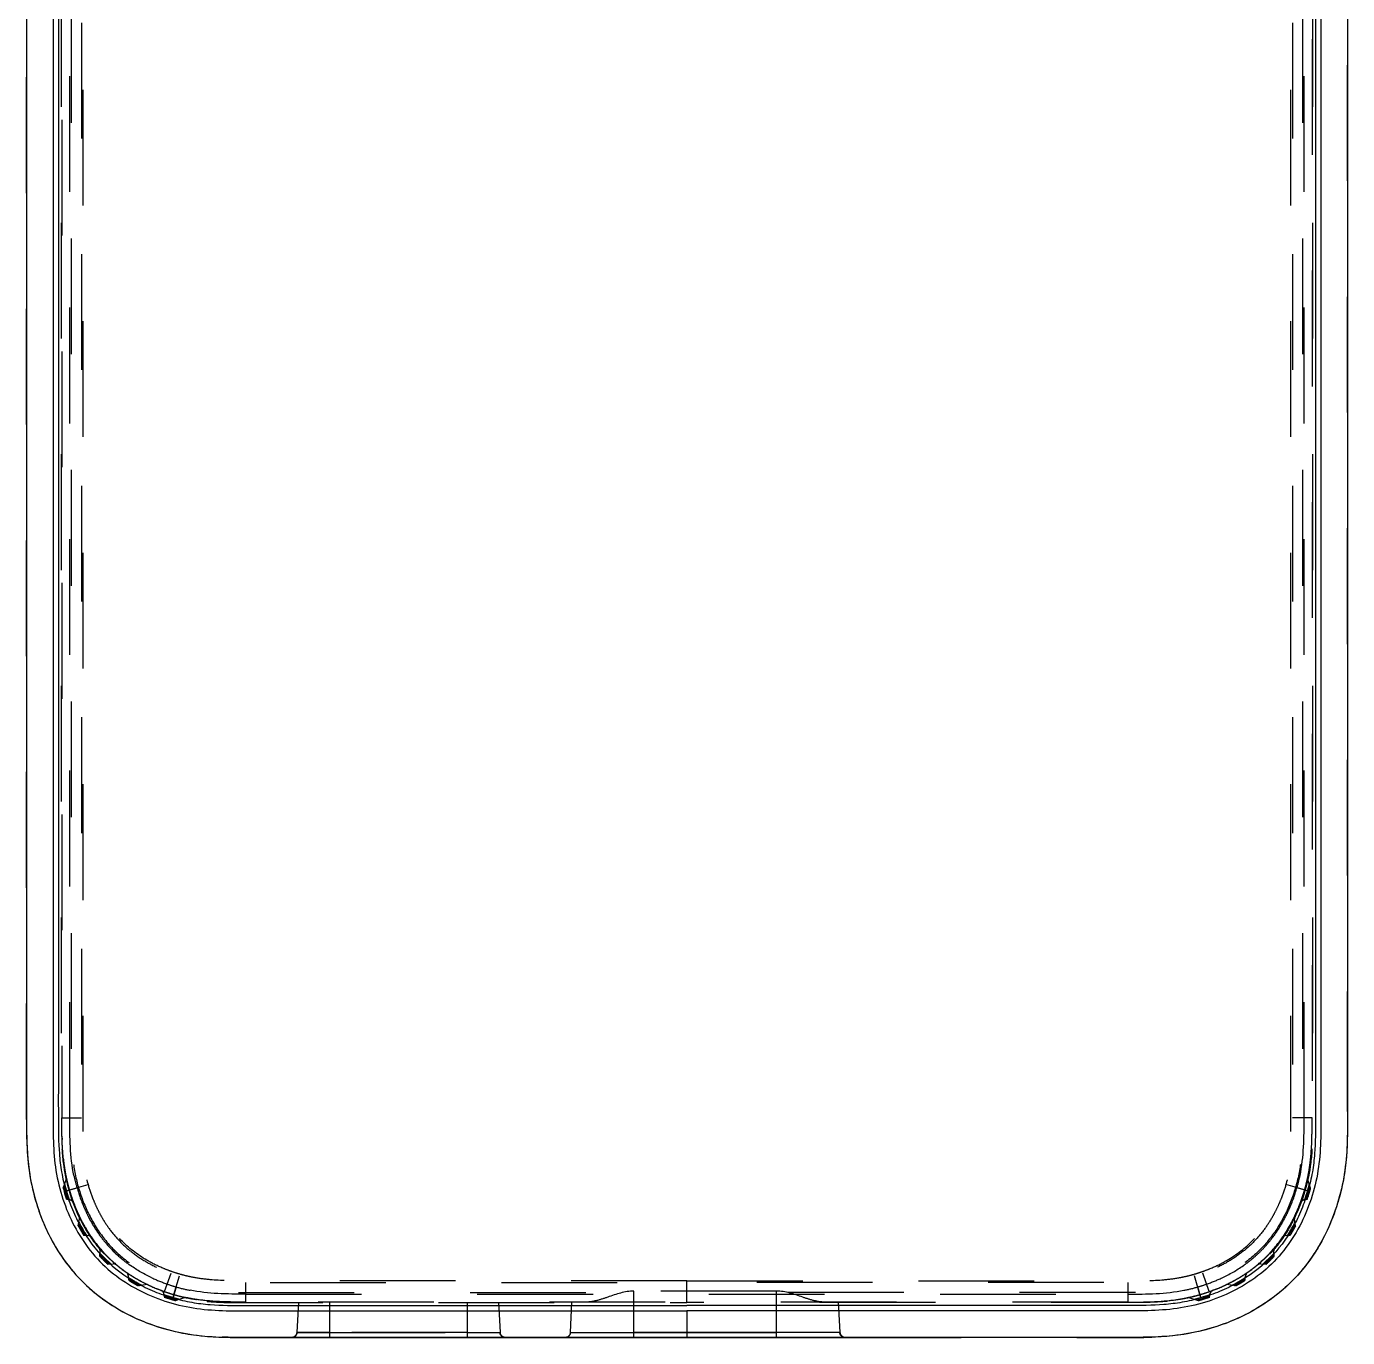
# Model space of a CAD drawing. Header units: millimetres. Extents: x 475 to 648, y 357 to 508.
# Drawn here: x 475.1 to 549.8, y 356.7 to 430.8 of the extents above; entities that cross this region are included whole.
import ezdxf

# ---------------------------------------------------------------- set-up
doc = ezdxf.new("R2010")
doc.units = ezdxf.units.MM
doc.header["$LTSCALE"] = 65.395
doc.linetypes.add('HIDDEN', pattern=[0.2, 0.1, -0.1])
doc.layers.get('0').update_dxf_attribs({"linetype": 'CONTINUOUS'})
doc.layers.add('DEFAULT_2', color=8, linetype='HIDDEN')

msp = doc.modelspace()

# ---------------------------------------------------------------- linework, layer by layer
at = {"color": 7, "linetype": 'Continuous'}
for p, q in [((512.419, 358.21), (512.419, 356.71)), ((487.878, 356.708), (490.09, 356.707)), ((490.09, 356.707), (490.077, 356.707)), ((490.078, 356.707), (492.217, 356.708)), ((492.217, 356.708), (490.09, 356.707)), ((502.146, 356.708), (500.019, 356.709)), ((500.019, 356.709), (502.158, 356.708)), ((502.158, 356.708), (502.146, 356.708)), ((502.146, 356.708), (505.544, 356.708)), ((505.53, 356.708), (509.419, 356.709)), ((505.544, 356.708), (505.53, 356.708)), ((509.419, 356.709), (505.544, 356.708)), ((512.419, 356.709), (509.419, 356.709)), ((509.419, 356.709), (512.419, 356.709)), ((517.479, 356.709), (512.419, 356.709)), ((512.419, 356.709), (517.479, 356.709)), ((521.354, 356.708), (517.479, 356.709)), ((517.479, 356.709), (521.368, 356.708)), ((521.368, 356.708), (521.354, 356.708))]:
    msp.add_line(p, q, dxfattribs=at)
for points, knots in [([(512.419, 507.845), (510.165, 507.845), (506.784, 507.845), (502.277, 507.845), (498.896, 507.845), (495.515, 507.844), (492.698, 507.845), (490.445, 507.846), (488.754, 507.846), (487.064, 507.849), (485.373, 507.82), (483.693, 507.593), (482.065, 507.122), (480.516, 506.429), (479.094, 505.499), (477.85, 504.337), (476.831, 502.975), (476.049, 501.468), (475.494, 499.866), (475.175, 498.201), (475.086, 496.511), (475.093, 494.82), (475.092, 493.13), (475.093, 491.44), (475.093, 489.186), (475.092, 486.369), (475.092, 482.988), (475.093, 478.48), (475.093, 472.846), (475.093, 466.084), (475.093, 459.323), (475.093, 452.562), (475.093, 443.546), (475.093, 432.277), (475.093, 421.008), (475.093, 411.993), (475.093, 405.232), (475.093, 398.47), (475.093, 391.709), (475.093, 386.075), (475.092, 381.567), (475.092, 378.186), (475.093, 375.369), (475.093, 373.115), (475.092, 371.425), (475.093, 369.734), (475.086, 368.044), (475.175, 366.354), (475.494, 364.689), (476.049, 363.087), (476.831, 361.58), (477.85, 360.218), (479.094, 359.056), (480.516, 358.126), (482.065, 357.432), (483.693, 356.962), (485.373, 356.735), (487.064, 356.706), (488.754, 356.709), (490.445, 356.708), (492.698, 356.71), (495.515, 356.71), (498.896, 356.71), (502.277, 356.71), (506.784, 356.71), (510.165, 356.71), (512.419, 356.71)], [0, 0, 0, 0, 0.031249, 0.046874, 0.062498, 0.078123, 0.093748, 0.10156, 0.109371, 0.117186, 0.124997, 0.132805, 0.140611, 0.148418, 0.156242, 0.164069, 0.171897, 0.179709, 0.187515, 0.195321, 0.20313, 0.210945, 0.218757, 0.226569, 0.234382, 0.250006, 0.265631, 0.281256, 0.312505, 0.343754, 0.375003, 0.406252, 0.437502, 0.5, 0.562498, 0.593748, 0.624997, 0.656246, 0.687495, 0.718744, 0.734369, 0.749994, 0.765618, 0.773431, 0.781243, 0.789055, 0.79687, 0.804679, 0.812485, 0.820291, 0.828103, 0.835931, 0.843758, 0.851582, 0.859389, 0.867195, 0.875003, 0.882814, 0.890629, 0.89844, 0.906252, 0.921877, 0.937502, 0.953126, 0.968751, 1, 1, 1, 1]), ([(512.419, 507.845), (514.673, 507.845), (518.053, 507.845), (522.561, 507.845), (525.942, 507.845), (529.322, 507.844), (532.14, 507.845), (534.393, 507.846), (536.084, 507.846), (537.774, 507.849), (539.465, 507.82), (541.145, 507.593), (542.773, 507.122), (544.322, 506.429), (545.744, 505.499), (546.988, 504.337), (548.007, 502.975), (548.788, 501.468), (549.344, 499.866), (549.663, 498.201), (549.752, 496.511), (549.745, 494.82), (549.746, 493.13), (549.745, 491.44), (549.745, 489.186), (549.746, 486.369), (549.746, 482.988), (549.745, 478.48), (549.745, 472.846), (549.745, 466.084), (549.745, 459.323), (549.745, 452.562), (549.745, 443.546), (549.745, 432.277), (549.745, 421.008), (549.745, 411.993), (549.745, 405.232), (549.745, 398.47), (549.745, 391.709), (549.745, 386.075), (549.746, 381.567), (549.746, 378.186), (549.745, 375.369), (549.745, 373.115), (549.746, 371.425), (549.745, 369.734), (549.752, 368.044), (549.663, 366.354), (549.344, 364.689), (548.788, 363.087), (548.007, 361.58), (546.988, 360.218), (545.744, 359.056), (544.322, 358.126), (542.773, 357.432), (541.145, 356.962), (539.465, 356.735), (537.774, 356.706), (536.084, 356.709), (534.393, 356.708), (532.14, 356.71), (529.322, 356.71), (525.942, 356.71), (522.561, 356.71), (518.053, 356.71), (514.673, 356.71), (512.419, 356.71)], [0, 0, 0, 0, 0.031249, 0.046874, 0.062498, 0.078123, 0.093748, 0.10156, 0.109371, 0.117186, 0.124997, 0.132805, 0.140611, 0.148418, 0.156242, 0.164069, 0.171897, 0.179709, 0.187515, 0.195321, 0.20313, 0.210945, 0.218757, 0.226569, 0.234382, 0.250006, 0.265631, 0.281256, 0.312505, 0.343754, 0.375003, 0.406252, 0.437502, 0.5, 0.562498, 0.593748, 0.624997, 0.656246, 0.687495, 0.718744, 0.734369, 0.749994, 0.765618, 0.773431, 0.781243, 0.789055, 0.79687, 0.804679, 0.812485, 0.820291, 0.828103, 0.835931, 0.843758, 0.851582, 0.859389, 0.867195, 0.875003, 0.882814, 0.890629, 0.89844, 0.906252, 0.921877, 0.937502, 0.953126, 0.968751, 1, 1, 1, 1]), ([(512.419, 506.345), (510.214, 506.345), (506.906, 506.345), (502.496, 506.345), (499.189, 506.345), (495.881, 506.344), (493.125, 506.345), (490.92, 506.346), (489.266, 506.347), (487.613, 506.344), (485.959, 506.346), (484.308, 506.189), (482.704, 505.762), (481.186, 505.091), (479.81, 504.159), (478.649, 502.967), (477.75, 501.57), (477.109, 500.04), (476.583, 497.888), (476.595, 495.115), (476.592, 491.814), (476.593, 488.505), (476.592, 485.198), (476.593, 481.89), (476.593, 477.48), (476.593, 471.968), (476.593, 465.353), (476.593, 458.738), (476.593, 452.123), (476.593, 443.302), (476.593, 432.277), (476.593, 421.252), (476.593, 412.432), (476.593, 405.817), (476.593, 399.202), (476.593, 392.587), (476.593, 387.074), (476.593, 382.664), (476.592, 379.357), (476.593, 376.049), (476.592, 372.74), (476.595, 369.44), (476.583, 366.666), (477.109, 364.515), (477.75, 362.985), (478.65, 361.587), (479.811, 360.396), (481.186, 359.463), (482.704, 358.793), (484.308, 358.365), (485.959, 358.209), (487.613, 358.21), (489.266, 358.208), (490.92, 358.209), (493.125, 358.21), (495.881, 358.21), (499.189, 358.21), (502.496, 358.21), (506.906, 358.21), (510.214, 358.21), (512.419, 358.21)], [0, 0, 0, 0, 0.031255, 0.046882, 0.06251, 0.078137, 0.093765, 0.101579, 0.109392, 0.117206, 0.125019, 0.132828, 0.140635, 0.148441, 0.156246, 0.164048, 0.171854, 0.179661, 0.187468, 0.203079, 0.218706, 0.234334, 0.249961, 0.265589, 0.281216, 0.312471, 0.343726, 0.374981, 0.406236, 0.437491, 0.500001, 0.56251, 0.593765, 0.62502, 0.656275, 0.68753, 0.718785, 0.734413, 0.75004, 0.765667, 0.781295, 0.796922, 0.812533, 0.82034, 0.828148, 0.835953, 0.843755, 0.85156, 0.859366, 0.867172, 0.874981, 0.882794, 0.890608, 0.898421, 0.906235, 0.921863, 0.93749, 0.953118, 0.968745, 1, 1, 1, 1]), ([(512.419, 506.345), (514.624, 506.345), (517.932, 506.345), (522.342, 506.345), (525.649, 506.345), (528.957, 506.344), (531.713, 506.345), (533.918, 506.346), (535.572, 506.347), (537.225, 506.344), (538.879, 506.346), (540.53, 506.189), (542.134, 505.762), (543.652, 505.091), (545.028, 504.159), (546.188, 502.967), (547.088, 501.57), (547.729, 500.04), (548.255, 497.888), (548.243, 495.115), (548.246, 491.814), (548.245, 488.505), (548.246, 485.198), (548.245, 481.89), (548.245, 477.48), (548.245, 471.968), (548.245, 465.353), (548.245, 458.738), (548.245, 452.123), (548.245, 443.302), (548.245, 432.277), (548.245, 421.252), (548.245, 412.432), (548.245, 405.817), (548.245, 399.202), (548.245, 392.587), (548.245, 387.074), (548.245, 382.664), (548.246, 379.357), (548.245, 376.049), (548.246, 372.74), (548.243, 369.44), (548.255, 366.666), (547.729, 364.515), (547.088, 362.985), (546.188, 361.587), (545.027, 360.396), (543.652, 359.463), (542.134, 358.793), (540.53, 358.365), (538.879, 358.209), (537.225, 358.21), (535.572, 358.208), (533.918, 358.209), (531.713, 358.21), (528.957, 358.21), (525.649, 358.21), (522.342, 358.21), (517.932, 358.21), (514.624, 358.21), (512.419, 358.21)], [0, 0, 0, 0, 0.031255, 0.046882, 0.06251, 0.078137, 0.093765, 0.101579, 0.109392, 0.117206, 0.125019, 0.132828, 0.140635, 0.148441, 0.156246, 0.164048, 0.171854, 0.179661, 0.187468, 0.203079, 0.218706, 0.234334, 0.249961, 0.265589, 0.281216, 0.312471, 0.343726, 0.374981, 0.406236, 0.437491, 0.500001, 0.56251, 0.593765, 0.62502, 0.656275, 0.68753, 0.718785, 0.734413, 0.75004, 0.765667, 0.781295, 0.796922, 0.812533, 0.82034, 0.828148, 0.835953, 0.843755, 0.85156, 0.859366, 0.867172, 0.874981, 0.882794, 0.890608, 0.898421, 0.906235, 0.921863, 0.93749, 0.953118, 0.968745, 1, 1, 1, 1]), ([(514.66, 506.045), (514.727, 506.045), (518.134, 506.045), (523.616, 506.045), (530.081, 506.044), (534.223, 506.046), (537.059, 506.049), (539.109, 506.036), (540.243, 505.897), (540.939, 505.758), (541.295, 505.666), (541.651, 505.562), (542.008, 505.448), (542.703, 505.183), (543.892, 504.61), (545.391, 503.491), (546.511, 501.991), (547.084, 500.802), (547.349, 500.107), (547.462, 499.752), (547.566, 499.396), (547.658, 499.041), (547.798, 498.342), (547.937, 497.207), (547.948, 495.526), (547.946, 493.469), (547.945, 490.843), (547.946, 486.232), (547.945, 477.024), (547.945, 463.861), (547.945, 448.07), (547.945, 432.277), (547.945, 416.485), (547.945, 400.694), (547.945, 387.531), (547.946, 378.323), (547.945, 373.712), (547.946, 371.086), (547.948, 369.029), (547.937, 367.347), (547.798, 366.213), (547.658, 365.514), (547.566, 365.159), (547.462, 364.803), (547.349, 364.447), (547.084, 363.753), (546.511, 362.564), (545.391, 361.064), (543.892, 359.945), (542.703, 359.371), (542.008, 359.107), (541.651, 358.993), (541.295, 358.889), (540.939, 358.797), (540.243, 358.657), (539.109, 358.518), (537.059, 358.506), (534.223, 358.509), (530.081, 358.51), (522.801, 358.51), (516.574, 358.51), (512.419, 358.51)], [0, 0, 0, 0, 0.000934, 0.047743, 0.076843, 0.091394, 0.105963, 0.11602, 0.121678, 0.124688, 0.127751, 0.12781, 0.130825, 0.133875, 0.140099, 0.152853, 0.165606, 0.17183, 0.174881, 0.177894, 0.177923, 0.181018, 0.184027, 0.189685, 0.199744, 0.208976, 0.218195, 0.236629, 0.273507, 0.34726, 0.421013, 0.494766, 0.568519, 0.642272, 0.716025, 0.752903, 0.771337, 0.780556, 0.789788, 0.799847, 0.805505, 0.808514, 0.811609, 0.811639, 0.814651, 0.817702, 0.823926, 0.836679, 0.849433, 0.855657, 0.858707, 0.861722, 0.861781, 0.864844, 0.867854, 0.873512, 0.88357, 0.898138, 0.912689, 0.941789, 1, 1, 1, 1]), ([(549.747, 457.811), (549.747, 443.088), (549.746, 421.002), (549.748, 395.235), (549.745, 380.511), (549.752, 373.149), (549.748, 369.469)], [0, 0, 0, 0, 0.500001, 0.750001, 0.875001, 1, 1, 1, 1]), ([(476.893, 444.907), (476.893, 440.697), (476.893, 431.223), (476.893, 416.485), (476.893, 400.694), (476.893, 387.531), (476.892, 378.323), (476.893, 373.712), (476.892, 371.086), (476.89, 369.029), (476.901, 367.347), (477.04, 366.213), (477.18, 365.514), (477.272, 365.159), (477.376, 364.803), (477.489, 364.447), (477.754, 363.753), (478.327, 362.564), (479.447, 361.064), (480.946, 359.945), (482.135, 359.371), (482.83, 359.107), (483.187, 358.993), (483.543, 358.889), (483.899, 358.797), (484.595, 358.657), (485.729, 358.518), (487.779, 358.506), (490.615, 358.509), (494.757, 358.51), (502.037, 358.51), (508.264, 358.51), (512.419, 358.51)], [0, 0, 0, 0, 0.104541, 0.235258, 0.365976, 0.496692, 0.562053, 0.594726, 0.611065, 0.627428, 0.645256, 0.655284, 0.660617, 0.666103, 0.666155, 0.671494, 0.676901, 0.687932, 0.710536, 0.73314, 0.744172, 0.749578, 0.754921, 0.755026, 0.760455, 0.765789, 0.775818, 0.793643, 0.819463, 0.845253, 0.89683, 1, 1, 1, 1]), ([(475.091, 437.048), (475.091, 425.71), (475.09, 408.702), (475.092, 388.86), (475.09, 378.939), (475.092, 373.27), (475.088, 370.435), (475.091, 369.018)], [0, 0, 0, 0, 0.5, 0.749999, 0.875, 0.937499, 1, 1, 1, 1]), ([(475.091, 369.018), (475.093, 368.169), (475.111, 366.466), (475.66, 363.96), (476.731, 361.628), (478.341, 359.615), (480.429, 358.108), (482.409, 357.296), (484.063, 356.907), (485.752, 356.7), (487.028, 356.709), (487.878, 356.708)], [0, 0, 0, 0, 0.125033, 0.249886, 0.374777, 0.499907, 0.625026, 0.749885, 0.812396, 0.874928, 1, 1, 1, 1]), ([(549.748, 369.469), (549.747, 368.614), (549.755, 367.331), (549.54, 365.633), (549.141, 363.971), (548.314, 361.983), (546.782, 359.895), (544.742, 358.296), (542.386, 357.24), (539.86, 356.715), (538.148, 356.71), (537.295, 356.708)], [0, 0, 0, 0, 0.125068, 0.187599, 0.25011, 0.374972, 0.500091, 0.625218, 0.750099, 0.874954, 1, 1, 1, 1]), ([(537.295, 356.708), (534.638, 356.703), (529.324, 356.712), (524.011, 356.708), (521.354, 356.708)], [0, 0, 0, 0, 0.500004, 1, 1, 1, 1])]:
    msp.add_open_spline(points, degree=3, knots=knots, dxfattribs=at)
for points in [[(500.019, 356.709), (497.418, 356.709), (494.817, 356.709), (492.217, 356.708)], [(492.217, 356.708), (494.818, 356.709), (497.418, 356.709), (500.019, 356.709)]]:
    msp.add_open_spline(points, degree=3, dxfattribs=at)
at = {"layer": 'DEFAULT_2', "color": 8, "linetype": 'HIDDEN'}
for p, q in [((477.541, 369.108), (477.541, 495.446)), ((547.297, 369.108), (547.297, 495.446)), ((547.747, 495.446), (547.747, 369.108)), ((477.091, 438.569), (477.091, 369.108)), ((549.747, 369.469), (549.747, 369.721)), ((475.092, 369.018), (475.092, 369.037)), ((477.091, 369.108), (478.192, 369.108)), ((547.747, 369.108), (546.646, 369.108)), ((477.173, 365.142), (477.325, 365.611)), ((477.225, 364.956), (477.947, 365.159)), ((477.393, 365.496), (477.389, 365.513)), ((477.514, 365.04), (478.571, 365.347)), ((547.324, 365.04), (546.267, 365.347)), ((547.613, 364.956), (546.891, 365.159)), ((547.445, 365.496), (547.449, 365.513)), ((547.665, 365.142), (547.513, 365.611)), ((477.227, 364.95), (477.226, 364.954)), ((477.349, 364.992), (477.513, 365.04)), ((477.393, 364.514), (477.372, 364.492)), ((477.393, 364.514), (477.547, 364.479)), ((477.515, 365.033), (477.515, 365.034)), ((547.291, 364.479), (547.445, 364.514)), ((547.323, 365.033), (547.323, 365.034)), ((547.489, 364.992), (547.325, 365.04)), ((547.445, 364.514), (547.466, 364.492)), ((547.612, 364.954), (547.613, 364.956)), ((478.02, 363.02), (478.086, 363.408)), ((546.818, 363.02), (546.752, 363.408)), ((478.322, 362.491), (478.562, 362.468)), ((546.276, 362.468), (546.516, 362.491)), ((479.236, 361.284), (479.249, 361.608)), ((479.828, 361.121), (479.467, 361.484)), ((545.371, 361.484), (545.01, 361.121)), ((545.602, 361.284), (545.589, 361.608)), ((479.667, 360.854), (479.991, 360.867)), ((544.847, 360.867), (545.171, 360.854)), ((480.874, 359.939), (480.85, 360.179)), ((482.9, 359.298), (483.264, 360.337)), ((483.427, 359.13), (483.733, 360.187)), ((512.419, 358.677), (512.419, 359.908)), ((541.411, 359.13), (541.104, 360.187)), ((541.938, 359.298), (541.574, 360.337)), ((543.964, 359.939), (543.988, 360.179)), ((481.402, 359.637), (481.791, 359.703)), ((482.896, 359.01), (482.862, 359.164)), ((483.546, 359.563), (483.343, 358.841)), ((487.491, 358.708), (487.491, 359.81)), ((487.491, 359.158), (537.347, 359.158)), ((517.479, 359.331), (509.419, 359.331)), ((509.419, 356.709), (509.419, 359.331)), ((517.479, 356.709), (517.479, 359.331)), ((537.347, 358.708), (537.347, 359.81)), ((541.495, 358.841), (541.292, 359.563)), ((541.942, 359.01), (541.976, 359.164)), ((543.047, 359.703), (543.436, 359.637)), ((482.875, 358.989), (482.896, 359.01)), ((483.343, 358.841), (483.338, 358.843)), ((483.379, 358.965), (483.427, 359.129)), ((483.421, 359.131), (483.42, 359.131)), ((483.994, 358.942), (483.524, 358.791)), ((537.347, 358.708), (487.491, 358.708)), ((490.467, 358.708), (490.377, 356.991)), ((492.217, 358.708), (492.217, 356.708)), ((500.019, 356.709), (500.019, 358.708)), ((501.769, 358.708), (501.859, 356.993)), ((505.829, 356.993), (505.919, 358.708)), ((521.069, 356.993), (520.979, 358.708)), ((540.844, 358.942), (541.314, 358.791)), ((541.459, 358.965), (541.411, 359.129)), ((541.417, 359.131), (541.418, 359.131)), ((541.495, 358.841), (541.5, 358.843)), ((541.963, 358.989), (541.942, 359.01)), ((490.377, 356.991), (492.217, 356.993)), ((490.388, 356.991), (490.377, 356.991)), ((492.216, 356.992), (490.388, 356.991)), ((500.019, 356.993), (501.859, 356.993)), ((505.829, 356.993), (509.419, 356.994)), ((509.419, 356.994), (512.419, 356.994)), ((512.419, 356.993), (509.419, 356.993)), ((512.419, 356.994), (517.479, 356.994)), ((517.479, 356.993), (512.419, 356.993)), ((521.069, 356.993), (517.479, 356.993)), ((489.904, 356.708), (487.966, 356.708)), ((490.341, 356.708), (489.904, 356.708)), ((491.836, 356.708), (490.341, 356.708)), ((492.41, 356.709), (491.836, 356.708)), ((500.038, 356.709), (500.019, 356.709)), ((502.146, 356.709), (500.038, 356.709)), ((502.158, 356.709), (502.146, 356.709)), ((502.518, 356.709), (502.158, 356.709)), ((505.369, 356.709), (502.518, 356.709)), ((505.53, 356.709), (505.369, 356.709)), ((505.544, 356.709), (505.53, 356.709)), ((507.397, 356.709), (505.544, 356.709)), ((509.419, 356.709), (507.397, 356.709)), ((512.419, 356.709), (509.419, 356.709)), ((517.479, 356.709), (517.886, 356.709)), ((517.886, 356.709), (519.503, 356.709)), ((519.503, 356.709), (520.944, 356.709)), ((520.944, 356.709), (521.354, 356.709)), ((521.354, 356.709), (521.368, 356.709))]:
    msp.add_line(p, q, dxfattribs=at)
for points in [[(490.377, 356.991), (490.337, 356.858), (490.228, 356.747), (490.077, 356.707)], [(502.158, 356.708), (502.008, 356.749), (501.898, 356.859), (501.859, 356.993)], [(505.829, 356.993), (505.79, 356.859), (505.68, 356.749), (505.53, 356.708)], [(521.368, 356.708), (521.218, 356.749), (521.108, 356.859), (521.069, 356.993)]]:
    msp.add_lwpolyline(points, dxfattribs=at)
for centre, radius, start, end in [((497.737, 368.527), 20.643, 181.56626, 181.79154), ((527.101, 368.527), 20.643, 358.20846, 358.43374), ((488.39, 367.972), 11.276, 186.02075, 189.00138), ((536.448, 367.972), 11.276, 350.99862, 353.97925), ((486.903, 367.739), 9.771, 189.01794, 191.58941), ((537.935, 367.739), 9.771, 348.41059, 350.98206), ((486.308, 367.586), 9.456, 194.98032, 196.15079), ((487.079, 367.796), 10.205, 194.56478, 195.60341), ((486.917, 367.757), 9.959, 193.85613, 196.11743), ((477.039, 365.704), 0.3, 342.12286, 11.72077), ((486.142, 367.592), 8.996, 191.64649, 192.18366), ((486.391, 367.64), 9.25, 191.69706, 194.81554), ((486.267, 367.619), 9.124, 191.88376, 193.06172), ((486.366, 367.641), 9.226, 192.1906, 193.33762), ((486.711, 367.722), 9.58, 193.06229, 193.33172), ((487.594, 367.933), 10.488, 193.34253, 194.85862), ((487.568, 367.927), 10.461, 193.43822, 194.3324), ((487.742, 367.971), 10.641, 194.32851, 194.58114), ((487.136, 367.834), 10.02, 194.80062, 196.19346), ((486.377, 367.605), 9.228, 194.83063, 196.18271), ((486.727, 367.714), 9.144, 191.74328, 196.22327), ((487.032, 367.793), 9.459, 196.16674, 202.48925), ((537.806, 367.793), 9.459, 337.51075, 343.83326), ((538.111, 367.714), 9.144, 343.77673, 348.25672), ((538.461, 367.605), 9.228, 343.81729, 345.16937), ((537.702, 367.834), 10.02, 343.80654, 345.19938), ((537.244, 367.933), 10.488, 345.14138, 346.65747), ((538.447, 367.64), 9.25, 345.18446, 348.30294), ((537.096, 367.971), 10.641, 345.41886, 345.67149), ((537.27, 367.927), 10.461, 345.6676, 346.56178), ((538.472, 367.641), 9.226, 346.66238, 347.8094), ((538.127, 367.722), 9.58, 346.66828, 346.93771), ((538.571, 367.619), 9.124, 346.93828, 348.11624), ((537.921, 367.757), 9.959, 343.88257, 346.14387), ((538.696, 367.592), 8.996, 347.81634, 348.35351), ((547.799, 365.704), 0.3, 168.27923, 197.87714), ((537.759, 367.796), 10.205, 344.39659, 345.43522), ((538.53, 367.586), 9.456, 343.84921, 345.01968), ((485.564, 367.374), 8.632, 195.60977, 196.21152), ((486.301, 367.592), 9.401, 196.23398, 196.88104), ((487.715, 368.02), 10.878, 196.8746, 197.48065), ((488.241, 368.185), 11.43, 197.47705, 198.09857), ((487.361, 367.89), 10.422, 196.14779, 199.05586), ((487.97, 368.095), 11.144, 198.09436, 198.77847), ((487.187, 367.836), 10.07, 196.1236, 200.6046), ((486.627, 367.686), 9.49, 196.22676, 197.58321), ((477.481, 364.187), 0.3, 20.65655, 77.33636), ((488.231, 368.182), 11.169, 197.52398, 197.7881), ((488.19, 368.169), 11.126, 197.52372, 197.65479), ((488.266, 368.193), 11.206, 197.65476, 197.78788), ((488.127, 368.148), 11.06, 197.78396, 198.78309), ((488.306, 368.206), 11.248, 197.78786, 198.0166), ((487.911, 368.076), 10.832, 198.00923, 199.02062), ((487.389, 367.898), 10.281, 198.79017, 199.03118), ((487.083, 367.793), 9.957, 199.0318, 199.15009), ((486.885, 367.724), 9.747, 199.03015, 199.50158), ((486.705, 367.661), 9.556, 199.1496, 200.47097), ((486.546, 367.604), 9.388, 199.49966, 200.65401), ((537.651, 367.836), 10.07, 339.3954, 343.8764), ((547.357, 364.187), 0.3, 102.66364, 159.34345), ((538.292, 367.604), 9.388, 339.34599, 340.50034), ((538.133, 367.661), 9.556, 339.52903, 340.8504), ((537.953, 367.724), 9.747, 340.49842, 340.96985), ((537.754, 367.793), 9.957, 340.84991, 340.9682), ((536.927, 368.076), 10.832, 340.97938, 341.99077), ((537.449, 367.898), 10.281, 340.96882, 341.20983), ((536.711, 368.148), 11.06, 341.21691, 342.21604), ((536.532, 368.206), 11.248, 341.9834, 342.21214), ((536.607, 368.182), 11.169, 342.2119, 342.47602), ((536.572, 368.193), 11.206, 342.21212, 342.34524), ((536.648, 368.169), 11.126, 342.34521, 342.47628), ((538.211, 367.686), 9.49, 342.41679, 343.77324), ((537.477, 367.89), 10.422, 340.94414, 343.85221), ((536.868, 368.095), 11.144, 341.22153, 341.90564), ((536.597, 368.185), 11.43, 341.90143, 342.52295), ((537.123, 368.02), 10.878, 342.51935, 343.1254), ((538.537, 367.592), 9.401, 343.11896, 343.76602), ((539.274, 367.374), 8.632, 343.78848, 344.39023), ((486.449, 367.568), 9.284, 200.48139, 200.81695), ((486.745, 367.684), 9.602, 200.68197, 205.26183), ((486.575, 367.617), 9.42, 200.82287, 202.56531), ((486.883, 367.743), 9.752, 202.55527, 202.85432), ((486.856, 367.731), 9.722, 202.8543, 203.17861), ((486.806, 367.71), 9.669, 203.17829, 203.81831), ((486.673, 367.651), 9.522, 203.81597, 205.27682), ((486.832, 367.722), 9.247, 202.55541, 203.81946), ((486.54, 367.59), 8.926, 203.80391, 206.988), ((538.298, 367.59), 8.926, 333.012, 336.19609), ((538.006, 367.722), 9.247, 336.18054, 337.44459), ((538.093, 367.684), 9.602, 334.73817, 339.31803), ((538.161, 367.653), 9.527, 334.78591, 336.18378), ((538.032, 367.71), 9.669, 336.18169, 336.82171), ((537.982, 367.731), 9.722, 336.82139, 337.1457), ((537.955, 367.743), 9.752, 337.14568, 337.44473), ((538.263, 367.617), 9.42, 337.43469, 339.17713), ((538.389, 367.568), 9.284, 339.18305, 339.51861), ((485.755, 367.183), 8.792, 208.28964, 212.25953), ((485.876, 367.247), 8.879, 207.94056, 210.1012), ((485.792, 367.203), 8.705, 207.25868, 212.89514), ((477.79, 363.458), 0.3, 350.42125, 25.26967), ((486.257, 367.458), 9.065, 205.28787, 208.36565), ((486.321, 367.482), 9.132, 205.2662, 208.02496), ((486.02, 367.325), 8.793, 208.04009, 208.33814), ((485.721, 367.165), 8.454, 208.34278, 214.79771), ((485.963, 367.294), 8.728, 208.33819, 208.59642), ((485.895, 367.257), 8.651, 208.59623, 208.98465), ((485.771, 367.189), 8.509, 208.5912, 211.46018), ((485.76, 367.182), 8.497, 208.98355, 211.28725), ((485.78, 367.197), 8.071, 206.95242, 213.86072), ((539.058, 367.197), 8.071, 326.13928, 333.04758), ((539.117, 367.165), 8.454, 325.20229, 331.65722), ((539.067, 367.189), 8.509, 328.53982, 331.4088), ((539.078, 367.182), 8.497, 328.71275, 331.01645), ((539.046, 367.203), 8.705, 327.10486, 332.74132), ((538.943, 367.257), 8.651, 331.01535, 331.40377), ((539.083, 367.183), 8.792, 327.74047, 331.71036), ((538.875, 367.294), 8.728, 331.40358, 331.66181), ((538.581, 367.458), 9.065, 331.63435, 334.71213), ((538.818, 367.325), 8.793, 331.66186, 331.95991), ((538.516, 367.483), 9.133, 331.97514, 334.74409), ((538.528, 367.477), 9.121, 331.97387, 334.62068), ((538.962, 367.247), 8.879, 329.8988, 332.05944), ((547.048, 363.458), 0.3, 154.73033, 189.57875), ((538.279, 367.597), 9.397, 334.60802, 334.78319), ((485.667, 367.128), 8.639, 210.10588, 212.50715), ((485.641, 367.111), 8.357, 211.2932, 212.19746), ((478.533, 362.169), 0.3, 34.84575, 84.44068), ((485.552, 367.055), 8.253, 212.19432, 214.40641), ((485.473, 367.001), 8.157, 214.40985, 214.84561), ((485.458, 366.99), 8.138, 214.40931, 215.3632), ((485.23, 366.824), 7.856, 214.7983, 222.81758), ((485.384, 366.938), 8.048, 215.36207, 216.91814), ((485.423, 366.966), 7.646, 213.91276, 216.91358), ((485.24, 366.829), 7.417, 216.91251, 220.37745), ((539.598, 366.829), 7.417, 319.62255, 323.08749), ((539.608, 366.824), 7.856, 317.18242, 325.2017), ((539.415, 366.966), 7.646, 323.08642, 326.08724), ((539.454, 366.938), 8.048, 323.08186, 324.63793), ((539.38, 366.99), 8.138, 324.6368, 325.59069), ((546.305, 362.169), 0.3, 95.55932, 145.15425), ((539.365, 367.001), 8.157, 325.15439, 325.59015), ((539.285, 367.055), 8.253, 325.59359, 327.80568), ((539.197, 367.111), 8.357, 327.80254, 328.7068), ((539.171, 367.128), 8.639, 327.49285, 329.89412), ((485.278, 366.858), 7.915, 216.91657, 219.04393), ((485.193, 366.789), 7.806, 219.04668, 219.99557), ((478.949, 361.62), 0.3, 357.73037, 39.62075), ((485.179, 366.778), 7.788, 219.62068, 219.92975), ((485.13, 366.736), 7.724, 219.92804, 221.47614), ((485.157, 366.759), 7.759, 219.99614, 220.38463), ((485.083, 366.706), 7.838, 221.84507, 228.21282), ((485.118, 366.726), 7.708, 220.38386, 221.47704), ((485.056, 366.671), 7.624, 221.47656, 222.8446), ((484.999, 366.618), 7.547, 222.80534, 223.8604), ((485.014, 366.632), 7.567, 222.84588, 223.20514), ((484.993, 366.613), 7.539, 222.86544, 224.05471), ((484.961, 366.582), 7.495, 223.86098, 224.42037), ((485.032, 366.651), 7.143, 220.37211, 228.99839), ((539.809, 366.653), 7.143, 311.00011, 315.55577), ((539.8, 366.656), 7.152, 315.58606, 319.62647), ((539.755, 366.706), 7.838, 311.78718, 318.15493), ((539.872, 366.587), 7.501, 315.57982, 316.33563), ((539.845, 366.613), 7.539, 315.94529, 317.13456), ((539.834, 366.623), 7.553, 316.33576, 317.19439), ((539.824, 366.632), 7.567, 316.79486, 317.15412), ((539.782, 366.671), 7.624, 317.1554, 318.52344), ((539.71, 366.735), 7.721, 318.5237, 320.00538), ((539.72, 366.726), 7.708, 318.52296, 319.61614), ((545.889, 361.62), 0.3, 140.37925, 182.26963), ((539.68, 366.76), 7.76, 319.61538, 320.01937), ((539.66, 366.777), 7.786, 320.00386, 320.37935), ((539.645, 366.79), 7.806, 320.0199, 320.9533), ((539.56, 366.858), 7.915, 320.95607, 323.08343), ((485.038, 366.656), 7.852, 222.38799, 222.78804), ((484.942, 366.562), 7.767, 222.76938, 227.2567), ((484.984, 366.605), 7.777, 222.78541, 227.25589), ((484.948, 366.57), 7.477, 224.05533, 224.80034), ((484.929, 366.551), 7.45, 224.21303, 225.52532), ((484.951, 366.573), 7.482, 225.2883, 225.8612), ((484.967, 366.589), 7.504, 225.46513, 226.26488), ((485.025, 366.65), 7.838, 227.25345, 227.65397), ((484.982, 366.605), 7.526, 225.52614, 226.77275), ((485.004, 366.628), 7.558, 225.86261, 227.27182), ((485.027, 366.653), 7.591, 226.77161, 227.23931), ((485.063, 366.692), 7.644, 227.19378, 228.18489), ((485.243, 366.896), 7.917, 227.29104, 235.18614), ((485.128, 366.764), 7.741, 228.18595, 229.68425), ((485.11, 366.743), 7.714, 228.1846, 228.98786), ((480.003, 360.567), 0.3, 50.40131, 92.28357), ((485.145, 366.784), 7.768, 228.9876, 229.56928), ((485.218, 366.87), 7.88, 229.57345, 231.89969), ((485.183, 366.829), 7.827, 229.68281, 230.40173), ((485.155, 366.795), 7.332, 228.98781, 230.33738), ((485.319, 366.999), 8.044, 231.89848, 233.90315), ((485.286, 366.955), 7.539, 230.34799, 233.91225), ((485.394, 367.101), 7.721, 233.90165, 235.05178), ((539.444, 367.101), 7.721, 304.94822, 306.09835), ((539.552, 366.955), 7.539, 306.08775, 309.65201), ((539.595, 366.896), 7.917, 304.81386, 312.70896), ((539.519, 366.999), 8.044, 306.09685, 308.10152), ((539.683, 366.795), 7.332, 309.66262, 311.01219), ((539.621, 366.869), 7.879, 308.10013, 310.47236), ((539.659, 366.824), 7.821, 309.59806, 310.47635), ((544.835, 360.567), 0.3, 87.71643, 129.59869), ((539.714, 366.759), 7.735, 310.4755, 311.81443), ((539.694, 366.783), 7.766, 310.47675, 311.01244), ((539.728, 366.743), 7.714, 311.01214, 311.8154), ((539.775, 366.692), 7.644, 311.81511, 312.80622), ((539.834, 366.628), 7.558, 312.72818, 314.13739), ((539.811, 366.653), 7.591, 312.76069, 313.22839), ((539.856, 366.605), 7.526, 313.22725, 314.47386), ((539.876, 366.584), 7.497, 313.73486, 314.71117), ((539.813, 366.65), 7.838, 312.34603, 312.74655), ((539.884, 366.576), 7.485, 314.13889, 314.60897), ((539.909, 366.551), 7.45, 314.47468, 315.787), ((539.854, 366.605), 7.777, 312.74411, 317.21459), ((539.896, 366.562), 7.767, 312.7433, 317.23062), ((539.89, 366.57), 7.477, 315.19966, 315.94467), ((539.799, 366.656), 7.852, 317.21196, 317.61201), ((485.375, 367.076), 8.14, 233.90035, 234.49406), ((485.452, 367.185), 8.274, 234.50115, 237.75346), ((480.552, 360.15), 0.3, 5.54758, 55.13821), ((485.463, 367.201), 8.293, 235.14258, 237.67364), ((485.413, 367.13), 8.206, 235.14658, 237.77478), ((485.594, 367.412), 8.712, 237.06871, 242.70018), ((485.495, 367.251), 8.602, 237.45903, 237.70154), ((485.58, 367.389), 8.814, 237.71672, 241.67569), ((485.583, 367.394), 8.769, 237.71483, 241.68024), ((485.518, 367.288), 8.395, 237.66976, 238.36416), ((485.604, 367.437), 8.568, 237.78604, 241.63655), ((485.533, 367.311), 8.423, 237.74777, 239.20618), ((485.538, 367.319), 8.432, 238.36404, 238.91102), ((485.557, 367.352), 8.47, 238.91117, 239.68038), ((485.597, 367.419), 8.548, 239.20985, 241.66064), ((485.601, 367.428), 8.558, 239.68296, 241.62352), ((485.792, 367.783), 8.961, 241.62845, 244.88831), ((485.786, 367.773), 8.95, 241.634, 244.75178), ((486.082, 368.412), 9.204, 244.91565, 250.76085), ((538.756, 368.412), 9.204, 289.23915, 295.08435), ((539.046, 367.783), 8.961, 295.11169, 298.37155), ((539.052, 367.773), 8.95, 295.24822, 298.366), ((539.244, 367.412), 8.712, 297.29982, 302.93129), ((539.241, 367.419), 8.548, 298.33936, 300.79015), ((539.234, 367.437), 8.568, 298.36345, 302.21396), ((539.237, 367.428), 8.558, 298.37648, 300.31704), ((539.255, 367.394), 8.769, 298.31976, 302.28517), ((539.258, 367.389), 8.814, 298.32431, 302.28328), ((539.281, 367.352), 8.47, 300.31962, 301.08883), ((539.305, 367.311), 8.423, 300.79382, 302.25223), ((539.3, 367.319), 8.432, 301.08898, 301.63596), ((539.32, 367.288), 8.395, 301.63584, 302.33024), ((539.386, 367.185), 8.274, 302.24654, 305.49885), ((539.425, 367.13), 8.206, 302.22522, 304.85342), ((539.375, 367.201), 8.293, 302.32636, 304.85742), ((539.343, 367.251), 8.602, 302.29846, 302.54097), ((544.286, 360.15), 0.3, 124.86179, 174.45242), ((539.463, 367.076), 8.14, 305.50594, 306.09965), ((485.679, 367.569), 8.969, 241.6682, 242.01023), ((481.84, 359.407), 0.3, 64.7372, 99.57625), ((486.083, 368.414), 9.656, 244.78073, 251.73281), ((486.062, 368.367), 9.605, 244.90518, 249.35438), ((482.569, 359.099), 0.3, 12.63307, 69.33538), ((486.182, 368.678), 9.938, 249.33718, 250.71897), ((486.178, 368.651), 9.911, 250.68542, 253.88364), ((486.249, 368.871), 9.692, 250.7197, 253.80429), ((486.459, 369.534), 10.837, 251.71659, 251.97571), ((486.56, 369.845), 11.164, 251.97619, 252.59561), ((486.498, 369.648), 10.958, 252.59533, 252.84321), ((486.011, 368.047), 9.284, 252.80343, 253.80498), ((486.081, 368.285), 9.083, 253.78873, 258.90629), ((538.757, 368.285), 9.083, 281.09371, 286.21127), ((538.589, 368.871), 9.692, 286.19571, 289.2803), ((538.659, 368.651), 9.911, 286.11636, 289.31458), ((538.827, 368.047), 9.284, 286.19502, 287.19657), ((538.34, 369.648), 10.958, 287.15679, 287.40467), ((538.278, 369.845), 11.164, 287.40439, 288.02381), ((538.379, 369.534), 10.837, 288.02429, 288.28341), ((538.755, 368.414), 9.656, 288.26719, 295.21927), ((538.656, 368.678), 9.938, 289.28103, 290.66282), ((542.269, 359.099), 0.3, 110.66462, 167.36693), ((538.776, 368.367), 9.605, 290.64562, 295.09482), ((542.998, 359.407), 0.3, 80.42375, 115.2628), ((539.159, 367.569), 8.969, 297.98977, 298.3318), ((486.259, 368.906), 10.349, 250.88588, 253.8437), ((486.248, 368.866), 10.437, 251.1431, 253.8396), ((486.309, 369.056), 10.587, 251.16444, 253.78037), ((485.98, 367.966), 9.498, 253.88471, 255.01807), ((485.923, 367.766), 9.24, 253.83996, 254.94723), ((486.135, 368.524), 9.949, 253.91663, 256.15012), ((485.993, 368.014), 9.248, 253.84789, 255.14729), ((486.022, 368.117), 9.354, 253.85883, 255.2522), ((486.071, 368.223), 9.47, 253.78925, 258.27881), ((486.286, 369.099), 10.622, 254.92589, 255.42314), ((486.334, 369.282), 10.561, 255.12264, 255.65976), ((486.323, 369.243), 10.52, 255.2239, 255.40794), ((486.353, 369.357), 10.638, 255.40794, 255.6588), ((486.359, 369.378), 10.66, 255.65865, 255.85053), ((486.317, 369.213), 10.489, 255.65558, 256.50158), ((486.3, 369.145), 10.42, 255.84796, 256.50331), ((486.121, 368.4), 9.653, 256.50359, 257.00497), ((486.09, 368.264), 9.514, 256.49993, 257.00863), ((485.999, 367.873), 9.112, 257.00755, 257.68018), ((485.991, 367.836), 9.074, 257.00635, 258.00799), ((484.086, 358.657), 0.3, 78.27961, 107.87735), ((485.977, 367.771), 9.008, 257.68112, 258.67855), ((485.974, 367.759), 8.996, 258.00967, 258.27962), ((486.158, 368.725), 9.979, 258.73464, 261.55418), ((538.68, 368.725), 9.979, 278.44582, 281.26536), ((538.861, 367.771), 9.008, 281.32145, 282.31888), ((538.767, 368.223), 9.47, 281.72119, 286.21075), ((538.864, 367.759), 8.996, 281.72038, 281.99033), ((540.752, 358.657), 0.3, 72.12265, 101.72039), ((538.847, 367.836), 9.074, 281.99201, 282.99365), ((538.839, 367.873), 9.112, 282.31982, 282.99245), ((538.717, 368.4), 9.653, 282.99503, 283.49641), ((538.748, 368.264), 9.514, 282.99137, 283.50007), ((538.521, 369.213), 10.489, 283.49842, 284.34442), ((538.538, 369.145), 10.42, 283.49669, 284.15204), ((538.702, 368.524), 9.949, 283.84988, 286.08337), ((538.479, 369.378), 10.66, 284.14947, 284.34135), ((538.504, 369.282), 10.561, 284.34024, 284.87736), ((538.485, 369.357), 10.638, 284.3412, 284.59206), ((538.515, 369.243), 10.52, 284.59206, 284.7761), ((538.816, 368.117), 9.354, 284.7478, 286.14117), ((538.845, 368.014), 9.248, 284.85271, 286.15211), ((538.552, 369.099), 10.622, 284.57686, 285.07411), ((538.858, 367.966), 9.498, 284.98193, 286.11529), ((538.915, 367.766), 9.24, 285.05277, 286.16004), ((538.579, 368.906), 10.349, 286.1563, 289.11412), ((538.529, 369.056), 10.587, 286.21963, 288.83556), ((538.59, 368.866), 10.437, 286.1604, 288.8569)]:
    msp.add_arc(centre, radius, start, end, dxfattribs=at)
for points, knots in [([(512.419, 505.878), (510.229, 505.878), (506.945, 505.878), (502.565, 505.878), (499.28, 505.878), (495.996, 505.877), (493.259, 505.878), (491.069, 505.879), (489.426, 505.879), (487.784, 505.876), (486.142, 505.884), (484.501, 505.75), (482.904, 505.339), (481.396, 504.675), (480.034, 503.741), (478.903, 502.535), (477.763, 500.659), (477.147, 498.513), (477.051, 496.328), (477.062, 494.686), (477.059, 493.044), (477.06, 490.854), (477.059, 488.117), (477.06, 484.832), (477.06, 481.547), (477.06, 477.168), (477.06, 471.694), (477.06, 465.124), (477.06, 458.555), (477.06, 451.986), (477.06, 443.227), (477.06, 432.278), (477.06, 421.329), (477.06, 412.57), (477.06, 406.001), (477.06, 399.431), (477.06, 392.862), (477.06, 387.388), (477.06, 383.008), (477.06, 379.723), (477.059, 376.439), (477.06, 373.702), (477.059, 371.512), (477.062, 369.87), (477.051, 368.227), (477.147, 366.043), (477.763, 363.896), (478.902, 362.021), (480.034, 360.815), (481.395, 359.88), (482.904, 359.216), (484.501, 358.805), (486.142, 358.671), (487.784, 358.679), (489.426, 358.675), (491.069, 358.676), (493.259, 358.677), (495.996, 358.678), (499.28, 358.677), (502.565, 358.677), (506.945, 358.677), (510.229, 358.677), (512.419, 358.677)], [0, 0, 0, 0, 0.031258, 0.046887, 0.062516, 0.078145, 0.093774, 0.101589, 0.109403, 0.117218, 0.125032, 0.132841, 0.140647, 0.148453, 0.156256, 0.164059, 0.171863, 0.187421, 0.195232, 0.203047, 0.210861, 0.218676, 0.234305, 0.249934, 0.265563, 0.281192, 0.31245, 0.343708, 0.374966, 0.406224, 0.437482, 0.499998, 0.562514, 0.593772, 0.62503, 0.656288, 0.687546, 0.718804, 0.734433, 0.750062, 0.765691, 0.781321, 0.789135, 0.79695, 0.804764, 0.812575, 0.828133, 0.835937, 0.84374, 0.851545, 0.859352, 0.867158, 0.874968, 0.882782, 0.890597, 0.898411, 0.906226, 0.921855, 0.937484, 0.953113, 0.968742, 1, 1, 1, 1]), ([(512.419, 505.878), (514.609, 505.878), (517.893, 505.878), (522.273, 505.878), (525.558, 505.878), (528.842, 505.877), (531.579, 505.878), (533.769, 505.879), (535.411, 505.879), (537.054, 505.876), (538.696, 505.884), (540.337, 505.75), (541.934, 505.339), (543.442, 504.675), (544.804, 503.741), (545.935, 502.535), (547.075, 500.659), (547.691, 498.513), (547.787, 496.328), (547.776, 494.686), (547.779, 493.044), (547.778, 490.854), (547.778, 488.117), (547.778, 484.832), (547.778, 481.547), (547.778, 477.168), (547.778, 471.694), (547.778, 465.124), (547.778, 458.555), (547.778, 451.986), (547.778, 443.227), (547.778, 432.278), (547.778, 421.329), (547.778, 412.57), (547.778, 406.001), (547.778, 399.431), (547.778, 392.862), (547.778, 387.388), (547.778, 383.008), (547.778, 379.723), (547.778, 376.439), (547.778, 373.702), (547.779, 371.512), (547.776, 369.87), (547.787, 368.227), (547.691, 366.043), (547.075, 363.896), (545.936, 362.021), (544.804, 360.815), (543.443, 359.88), (541.934, 359.216), (540.337, 358.805), (538.696, 358.671), (537.054, 358.679), (535.411, 358.675), (533.769, 358.676), (531.579, 358.677), (528.842, 358.678), (525.558, 358.677), (522.273, 358.677), (517.893, 358.677), (514.609, 358.677), (512.419, 358.677)], [0, 0, 0, 0, 0.031258, 0.046887, 0.062516, 0.078145, 0.093774, 0.101589, 0.109403, 0.117218, 0.125032, 0.132841, 0.140647, 0.148453, 0.156256, 0.164059, 0.171863, 0.187421, 0.195232, 0.203047, 0.210861, 0.218676, 0.234305, 0.249934, 0.265563, 0.281192, 0.31245, 0.343708, 0.374966, 0.406224, 0.437482, 0.499998, 0.562514, 0.593772, 0.62503, 0.656288, 0.687546, 0.718804, 0.734433, 0.750062, 0.765691, 0.781321, 0.789135, 0.79695, 0.804764, 0.812575, 0.828133, 0.835937, 0.84374, 0.851545, 0.859352, 0.867158, 0.874968, 0.882782, 0.890597, 0.898411, 0.906226, 0.921855, 0.937484, 0.953113, 0.968742, 1, 1, 1, 1]), ([(512.419, 505.312), (510.248, 505.312), (506.991, 505.312), (502.648, 505.312), (499.391, 505.312), (496.135, 505.311), (493.421, 505.312), (491.249, 505.313), (489.621, 505.314), (487.992, 505.31), (486.365, 505.321), (484.736, 505.215), (483.147, 504.827), (481.649, 504.172), (480.306, 503.233), (479.215, 502.008), (478.416, 500.579), (477.886, 499.032), (477.642, 497.416), (477.621, 495.787), (477.626, 494.159), (477.625, 492.53), (477.626, 490.359), (477.625, 487.645), (477.625, 484.388), (477.625, 481.131), (477.625, 476.788), (477.625, 471.36), (477.625, 464.847), (477.625, 458.333), (477.625, 451.819), (477.625, 443.134), (477.625, 432.278), (477.625, 421.421), (477.625, 412.736), (477.625, 406.223), (477.625, 399.709), (477.625, 393.195), (477.625, 387.767), (477.625, 383.425), (477.625, 380.168), (477.625, 376.911), (477.626, 374.197), (477.625, 372.025), (477.626, 370.397), (477.621, 368.769), (477.642, 367.14), (477.885, 365.523), (478.416, 363.977), (479.214, 362.548), (480.306, 361.323), (481.649, 360.383), (483.147, 359.728), (484.736, 359.339), (486.365, 359.234), (487.992, 359.245), (489.621, 359.241), (491.249, 359.242), (493.421, 359.243), (496.135, 359.243), (499.391, 359.243), (502.648, 359.242), (506.991, 359.242), (510.248, 359.243), (512.419, 359.243)], [0, 0, 0, 0, 0.031255, 0.046882, 0.06251, 0.078137, 0.093765, 0.101579, 0.109392, 0.117206, 0.12502, 0.132829, 0.140633, 0.148436, 0.156238, 0.164037, 0.171839, 0.179644, 0.18745, 0.195262, 0.203076, 0.21089, 0.218703, 0.234331, 0.249958, 0.265586, 0.281213, 0.312468, 0.343723, 0.374978, 0.406233, 0.437488, 0.499998, 0.562508, 0.593763, 0.625018, 0.656273, 0.687528, 0.718783, 0.734411, 0.750038, 0.765666, 0.781293, 0.789107, 0.796921, 0.804734, 0.812546, 0.820352, 0.828156, 0.835959, 0.843759, 0.851561, 0.859366, 0.867171, 0.87498, 0.882794, 0.890608, 0.898421, 0.906235, 0.921863, 0.93749, 0.953118, 0.968745, 1, 1, 1, 1]), ([(512.419, 504.745), (511.605, 504.745), (508.797, 504.745), (503.831, 504.745), (498.676, 504.745), (494.435, 504.745), (491.871, 504.745), (489.737, 504.747), (488.194, 504.746), (486.927, 504.746), (486.004, 504.724), (484.995, 504.656), (484.006, 504.473), (483.053, 504.151), (482.491, 503.91), (482.21, 503.769), (481.935, 503.622), (481.667, 503.467), (481.156, 503.128), (480.572, 502.65), (479.946, 501.973), (479.41, 501.202), (478.955, 500.324), (478.6, 499.371), (478.402, 498.571), (478.299, 497.924), (478.263, 497.593), (478.235, 497.248), (478.213, 496.89), (478.193, 496.152), (478.191, 494.865), (478.192, 493.06), (478.193, 491.034), (478.193, 488.398), (478.192, 483.791), (478.193, 474.583), (478.192, 461.42), (478.193, 445.629), (478.193, 429.836), (478.193, 414.044), (478.193, 398.252), (478.193, 386.459), (478.192, 378.566), (478.193, 375.297), (478.193, 372.617), (478.192, 370.981), (478.192, 369.636), (478.192, 368.68), (478.205, 367.77), (478.273, 366.655), (478.464, 365.624), (478.787, 364.671), (479.028, 364.108), (479.169, 363.826), (479.317, 363.551), (479.471, 363.284), (479.81, 362.774), (480.288, 362.189), (480.964, 361.564), (481.736, 361.027), (482.613, 360.573), (483.566, 360.217), (484.367, 360.02), (485.013, 359.916), (485.346, 359.881), (485.691, 359.852), (486.05, 359.831), (486.788, 359.811), (488.072, 359.808), (490.25, 359.808), (493.051, 359.81), (497.198, 359.81), (503.666, 359.81), (509.078, 359.81), (512.419, 359.81)], [0, 0, 0, 0, 0.011283, 0.038935, 0.068891, 0.082715, 0.09769, 0.104602, 0.11209, 0.119011, 0.122609, 0.126508, 0.136461, 0.142061, 0.145039, 0.14807, 0.148129, 0.151113, 0.154131, 0.160291, 0.166349, 0.172912, 0.17897, 0.185533, 0.191693, 0.194712, 0.197693, 0.197723, 0.200786, 0.203764, 0.209363, 0.219317, 0.228454, 0.237577, 0.255821, 0.292317, 0.365305, 0.438295, 0.511284, 0.584273, 0.657262, 0.730251, 0.747769, 0.766746, 0.775503, 0.78499, 0.789369, 0.794113, 0.798499, 0.80325, 0.813204, 0.818804, 0.821782, 0.824845, 0.824874, 0.827855, 0.830874, 0.837034, 0.843092, 0.849655, 0.855713, 0.862276, 0.868436, 0.871455, 0.874438, 0.874497, 0.877528, 0.880507, 0.886106, 0.89606, 0.910477, 0.924877, 0.953676, 1, 1, 1, 1]), ([(512.419, 505.312), (514.59, 505.312), (517.847, 505.312), (522.19, 505.312), (525.447, 505.312), (528.703, 505.311), (531.417, 505.312), (533.589, 505.313), (535.217, 505.314), (536.846, 505.31), (538.473, 505.321), (540.102, 505.215), (541.691, 504.827), (543.189, 504.172), (544.532, 503.233), (545.623, 502.008), (546.421, 500.579), (546.952, 499.032), (547.196, 497.416), (547.216, 495.787), (547.212, 494.159), (547.213, 492.53), (547.212, 490.359), (547.213, 487.645), (547.213, 484.388), (547.213, 481.131), (547.213, 476.788), (547.213, 471.36), (547.213, 464.847), (547.213, 458.333), (547.213, 451.819), (547.213, 443.134), (547.213, 432.278), (547.213, 421.421), (547.213, 412.736), (547.213, 406.223), (547.213, 399.709), (547.213, 393.195), (547.213, 387.767), (547.213, 383.425), (547.213, 380.168), (547.213, 376.911), (547.212, 374.197), (547.213, 372.025), (547.212, 370.397), (547.217, 368.769), (547.196, 367.14), (546.953, 365.523), (546.422, 363.977), (545.624, 362.548), (544.532, 361.323), (543.189, 360.383), (541.691, 359.728), (540.102, 359.339), (538.473, 359.234), (536.846, 359.245), (535.217, 359.241), (533.589, 359.242), (531.417, 359.243), (528.703, 359.243), (525.447, 359.243), (522.19, 359.242), (517.847, 359.242), (514.59, 359.243), (512.419, 359.243)], [0, 0, 0, 0, 0.031255, 0.046882, 0.06251, 0.078137, 0.093765, 0.101579, 0.109392, 0.117206, 0.12502, 0.132829, 0.140633, 0.148436, 0.156238, 0.164037, 0.171839, 0.179644, 0.18745, 0.195262, 0.203076, 0.21089, 0.218703, 0.234331, 0.249958, 0.265586, 0.281213, 0.312468, 0.343723, 0.374978, 0.406233, 0.437488, 0.499998, 0.562508, 0.593763, 0.625018, 0.656273, 0.687528, 0.718783, 0.734411, 0.750038, 0.765666, 0.781293, 0.789107, 0.796921, 0.804734, 0.812546, 0.820352, 0.828156, 0.835959, 0.843759, 0.851561, 0.859366, 0.867171, 0.87498, 0.882794, 0.890608, 0.898421, 0.906235, 0.921863, 0.93749, 0.953118, 0.968745, 1, 1, 1, 1]), ([(512.419, 504.745), (513.233, 504.745), (516.041, 504.745), (521.007, 504.745), (526.162, 504.745), (530.403, 504.745), (532.967, 504.745), (535.101, 504.747), (536.644, 504.746), (537.911, 504.746), (538.834, 504.724), (539.843, 504.656), (540.832, 504.473), (541.785, 504.151), (542.347, 503.91), (542.628, 503.769), (542.903, 503.622), (543.171, 503.467), (543.682, 503.128), (544.266, 502.65), (544.892, 501.973), (545.428, 501.202), (545.883, 500.324), (546.238, 499.371), (546.436, 498.571), (546.539, 497.924), (546.575, 497.593), (546.603, 497.248), (546.625, 496.89), (546.645, 496.152), (546.647, 494.865), (546.646, 493.06), (546.645, 491.034), (546.645, 488.398), (546.646, 483.791), (546.645, 474.583), (546.645, 461.42), (546.645, 445.629), (546.645, 429.836), (546.645, 414.044), (546.645, 398.252), (546.645, 386.459), (546.646, 378.566), (546.645, 375.297), (546.645, 372.617), (546.646, 370.981), (546.646, 369.636), (546.646, 368.68), (546.633, 367.77), (546.564, 366.655), (546.374, 365.624), (546.051, 364.671), (545.81, 364.108), (545.669, 363.826), (545.521, 363.551), (545.367, 363.284), (545.028, 362.774), (544.55, 362.189), (543.874, 361.564), (543.102, 361.027), (542.225, 360.573), (541.272, 360.217), (540.471, 360.02), (539.825, 359.916), (539.492, 359.881), (539.147, 359.852), (538.788, 359.831), (538.05, 359.811), (536.766, 359.808), (534.588, 359.808), (531.787, 359.81), (527.64, 359.81), (521.172, 359.81), (515.76, 359.81), (512.419, 359.81)], [0, 0, 0, 0, 0.011283, 0.038935, 0.068891, 0.082715, 0.09769, 0.104602, 0.11209, 0.119011, 0.122609, 0.126508, 0.136461, 0.142061, 0.145039, 0.14807, 0.148129, 0.151113, 0.154131, 0.160291, 0.166349, 0.172912, 0.17897, 0.185533, 0.191693, 0.194712, 0.197693, 0.197723, 0.200786, 0.203764, 0.209363, 0.219317, 0.228454, 0.237577, 0.255821, 0.292317, 0.365305, 0.438295, 0.511284, 0.584273, 0.657262, 0.730251, 0.747769, 0.766746, 0.775503, 0.78499, 0.789369, 0.794113, 0.798499, 0.80325, 0.813204, 0.818804, 0.821782, 0.824845, 0.824874, 0.827855, 0.830874, 0.837034, 0.843092, 0.849655, 0.855713, 0.862276, 0.868436, 0.871455, 0.874438, 0.874497, 0.877528, 0.880507, 0.886106, 0.89606, 0.910477, 0.924877, 0.953676, 1, 1, 1, 1]), ([(512.419, 359.908), (516.574, 359.908), (522.801, 359.908), (530.082, 359.909), (534.223, 359.907), (536.998, 359.906), (538.974, 359.913), (540.021, 360.039), (540.625, 360.16), (540.93, 360.239), (541.237, 360.328), (541.545, 360.427), (542.139, 360.653), (543.138, 361.134), (544.39, 362.065), (545.321, 363.317), (545.802, 364.316), (546.029, 364.911), (546.127, 365.217), (546.216, 365.524), (546.295, 365.829), (546.416, 366.434), (546.542, 367.481), (546.55, 369.727), (546.546, 373.066), (546.548, 378.315), (546.547, 387.536), (546.547, 400.692), (546.547, 416.485), (546.547, 432.277), (546.547, 448.069), (546.547, 463.863), (546.547, 477.018), (546.548, 486.24), (546.546, 491.489), (546.55, 494.828), (546.542, 497.074), (546.416, 498.121), (546.295, 498.726), (546.216, 499.031), (546.127, 499.338), (546.029, 499.644), (545.802, 500.239), (545.321, 501.237), (544.39, 502.49), (543.138, 503.421), (542.139, 503.902), (541.545, 504.128), (541.237, 504.226), (540.93, 504.316), (540.625, 504.395), (540.021, 504.515), (538.974, 504.642), (536.998, 504.649), (534.223, 504.648), (530.082, 504.646), (526.556, 504.646), (524.072, 504.646), (523.666, 504.646)], [0, 0, 0, 0, 0.062672, 0.094008, 0.109676, 0.125344, 0.135393, 0.140568, 0.143257, 0.145982, 0.146035, 0.148747, 0.151482, 0.156986, 0.167995, 0.179004, 0.184508, 0.187243, 0.189959, 0.189986, 0.192737, 0.195426, 0.200601, 0.210649, 0.230501, 0.250353, 0.290057, 0.369464, 0.448872, 0.52828, 0.607687, 0.687095, 0.766502, 0.806206, 0.826058, 0.84591, 0.855958, 0.861133, 0.863822, 0.866573, 0.8666, 0.869316, 0.872051, 0.877555, 0.888564, 0.899573, 0.905077, 0.907812, 0.910524, 0.910577, 0.913302, 0.915991, 0.921166, 0.931215, 0.946883, 0.962551, 0.993887, 1, 1, 1, 1]), ([(549.747, 369.721), (549.752, 377.062), (549.744, 391.744), (549.748, 421.107), (549.746, 443.13), (549.746, 457.811)], [0, 0, 0, 0, 0.249999, 0.499999, 1, 1, 1, 1]), ([(512.419, 359.908), (508.264, 359.908), (502.037, 359.908), (494.756, 359.909), (490.615, 359.907), (487.84, 359.906), (485.864, 359.913), (484.817, 360.039), (484.213, 360.16), (483.908, 360.239), (483.601, 360.328), (483.293, 360.427), (482.699, 360.653), (481.7, 361.134), (480.448, 362.065), (479.517, 363.317), (479.036, 364.316), (478.809, 364.911), (478.711, 365.217), (478.622, 365.524), (478.543, 365.829), (478.422, 366.434), (478.295, 367.481), (478.288, 369.727), (478.292, 373.066), (478.29, 378.315), (478.291, 387.536), (478.291, 400.692), (478.291, 416.485), (478.291, 432.063), (478.291, 442.377), (478.291, 447.427)], [0, 0, 0, 0, 0.103683, 0.155525, 0.181446, 0.207367, 0.22399, 0.232552, 0.237001, 0.241509, 0.241597, 0.246084, 0.250608, 0.259714, 0.277926, 0.29614, 0.305245, 0.30977, 0.314264, 0.314308, 0.31886, 0.323309, 0.33187, 0.348493, 0.381336, 0.414178, 0.479863, 0.611233, 0.742603, 0.873973, 1, 1, 1, 1]), ([(475.092, 369.037), (475.089, 370.443), (475.093, 373.255), (475.091, 378.878), (475.092, 388.719), (475.091, 408.401), (475.092, 425.271), (475.092, 436.517)], [0, 0, 0, 0, 0.062501, 0.125, 0.25, 0.5, 1, 1, 1, 1]), ([(477.333, 365.765), (477.31, 365.875), (477.226, 366.325), (477.092, 367.459), (477.091, 368.435), (477.091, 369.108)], [0, 0, 0, 0, 0.094852, 0.396568, 1, 1, 1, 1]), ([(547.505, 365.765), (547.528, 365.875), (547.612, 366.325), (547.746, 367.459), (547.747, 368.435), (547.747, 369.108)], [0, 0, 0, 0, 0.094852, 0.396568, 1, 1, 1, 1]), ([(477.176, 366.789), (477.164, 366.897), (477.13, 367.265), (477.112, 367.626), (477.104, 367.882)], [0, 0, 0, 0, 0.292188, 1, 1, 1, 1]), ([(547.662, 366.789), (547.674, 366.897), (547.708, 367.265), (547.726, 367.626), (547.734, 367.882)], [0, 0, 0, 0, 0.292188, 1, 1, 1, 1]), ([(477.372, 364.492), (477.318, 364.649), (477.267, 364.811), (477.226, 364.952), (477.225, 364.955), (477.225, 364.956)], [0, 0, 0, 0, 0.980756, 0.994874, 1, 1, 1, 1]), ([(547.466, 364.492), (547.52, 364.649), (547.571, 364.811), (547.612, 364.952), (547.613, 364.955), (547.613, 364.956)], [0, 0, 0, 0, 0.980756, 0.994874, 1, 1, 1, 1]), ([(509.419, 359.331), (508.912, 359.331), (508.201, 359.068), (507.329, 358.779), (506.912, 358.708), (506.723, 358.708)], [0, 0, 0, 0, 0.548887, 0.794914, 1, 1, 1, 1]), ([(520.175, 358.708), (519.985, 358.708), (519.569, 358.779), (518.697, 359.068), (517.986, 359.331), (517.479, 359.331)], [0, 0, 0, 0, 0.205089, 0.451119, 1, 1, 1, 1]), ([(487.491, 358.708), (486.82, 358.708), (485.841, 358.709), (484.708, 358.843), (484.257, 358.928), (484.147, 358.951)], [0, 0, 0, 0, 0.603446, 0.90517, 1, 1, 1, 1]), ([(537.347, 358.708), (538.018, 358.708), (538.997, 358.709), (540.13, 358.843), (540.581, 358.928), (540.691, 358.951)], [0, 0, 0, 0, 0.603446, 0.90517, 1, 1, 1, 1]), ([(490.09, 356.707), (490.164, 356.707), (490.317, 356.767), (490.384, 356.917), (490.388, 356.991)], [0, 0, 0, 0, 0.498975, 1, 1, 1, 1]), ([(502.146, 356.708), (502.072, 356.708), (501.918, 356.768), (501.852, 356.919), (501.848, 356.993)], [0, 0, 0, 0, 0.49898, 1, 1, 1, 1]), ([(505.544, 356.708), (505.618, 356.708), (505.771, 356.768), (505.838, 356.919), (505.842, 356.993)], [0, 0, 0, 0, 0.499368, 1, 1, 1, 1]), ([(521.354, 356.708), (521.28, 356.708), (521.127, 356.768), (521.06, 356.919), (521.056, 356.993)], [0, 0, 0, 0, 0.499368, 1, 1, 1, 1]), ([(521.368, 356.709), (524.011, 356.709), (529.296, 356.712), (534.581, 356.703), (537.223, 356.709)], [0, 0, 0, 0, 0.499998, 1, 1, 1, 1])]:
    msp.add_open_spline(points, degree=3, knots=knots, dxfattribs=at)
for points in [[(477.102, 367.963), (477.091, 368.343), (477.091, 368.722), (477.091, 369.108)], [(477.774, 365.853), (477.553, 366.918), (477.541, 368.02), (477.541, 369.108)], [(547.064, 365.853), (547.285, 366.918), (547.297, 368.02), (547.297, 369.108)], [(547.736, 367.963), (547.747, 368.343), (547.747, 368.722), (547.747, 369.108)], [(482.18, 360.076), (481.759, 360.274), (481.352, 360.506), (480.971, 360.772)], [(542.658, 360.076), (543.079, 360.274), (543.486, 360.506), (543.867, 360.772)], [(487.491, 359.158), (486.436, 359.158), (485.369, 359.169), (484.334, 359.372)], [(537.347, 359.158), (538.402, 359.158), (539.469, 359.169), (540.504, 359.372)], [(500.019, 356.993), (497.418, 356.993), (494.817, 356.993), (492.216, 356.992)], [(492.217, 356.993), (494.817, 356.994), (497.418, 356.993), (500.019, 356.993)], [(487.966, 356.708), (487.361, 356.709), (486.756, 356.706), (486.151, 356.726)], [(500.019, 356.709), (497.482, 356.709), (494.946, 356.71), (492.41, 356.709)], [(537.223, 356.709), (537.711, 356.71), (538.199, 356.71), (538.687, 356.726)]]:
    msp.add_open_spline(points, degree=3, dxfattribs=at)

doc.saveas('drawing.dxf')
